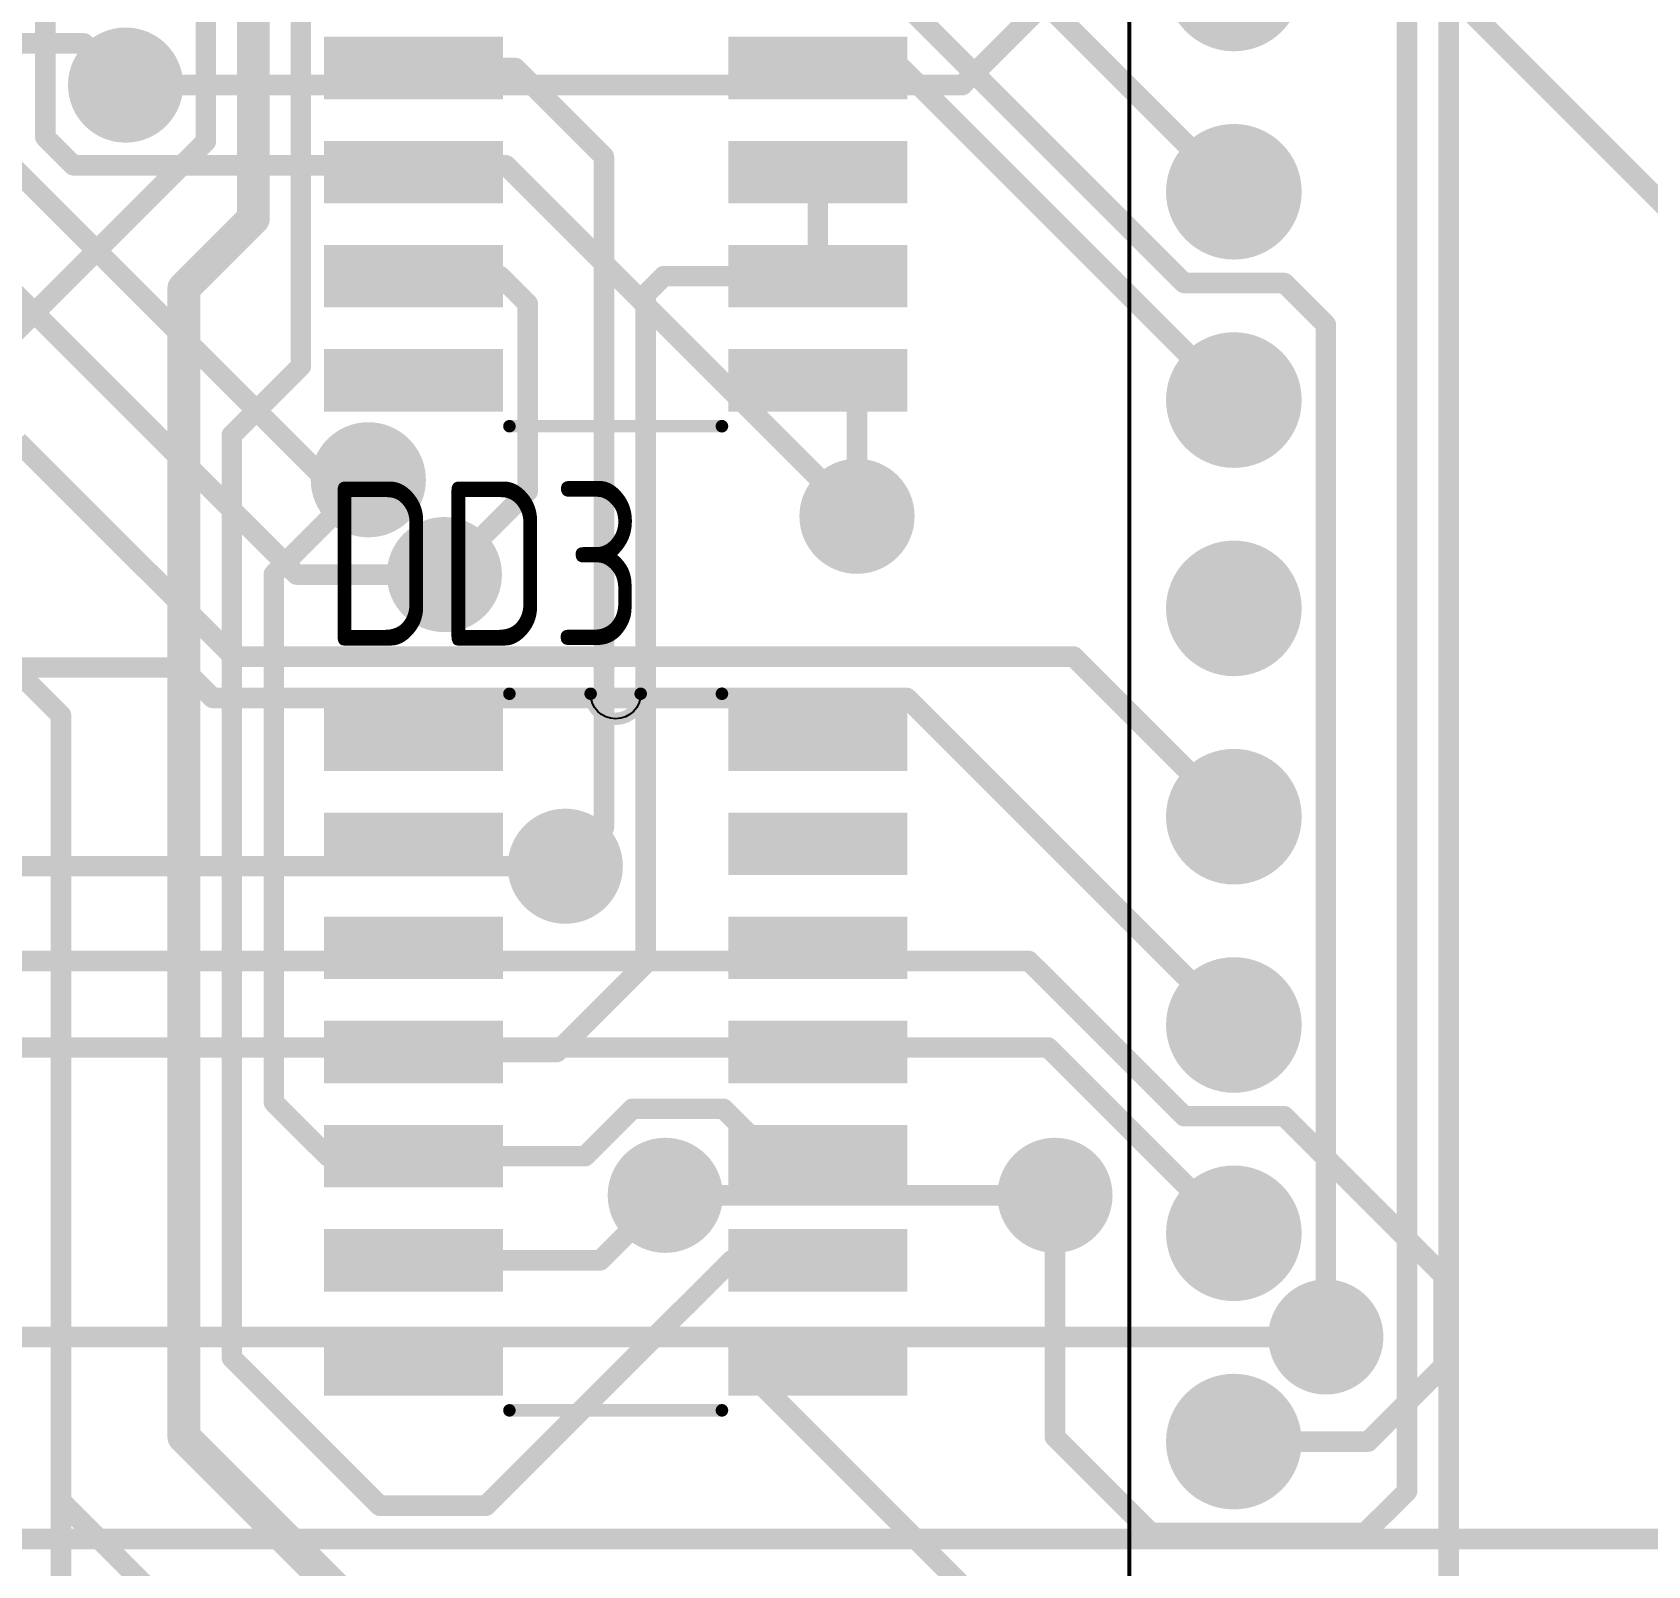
# Model space of a CAD drawing. Header units: millimetres. Extents: x 0 to 841, y 0 to 2540.
# Drawn here: x 136.35 to 156.04, y 83.93 to 102.62 of the extents above; entities that cross this region are included whole.
import ezdxf

# ---------------------------------------------------------------- set-up
doc = ezdxf.new("R2010")
doc.units = ezdxf.units.MM
for name, color, linetype in [('BottomLayer', 5, 'Continuous'), ('BottomSolder', 6, 'Continuous'), ('Mechanical13', 56, 'Continuous'), ('Mechanical15', 56, 'Continuous'), ('MultiLayer', 9, 'Continuous'), ('PadHoleLayer', 156, 'Continuous'), ('TopLayer', 1, 'Continuous'), ('TopOverlay', 2, 'Continuous'), ('TopPaste', 8, 'Continuous'), ('TopSolder', 216, 'Continuous'), ('ViaHoleLayer', 16, 'Continuous')]:
    doc.layers.add(name, color=color, linetype=linetype)
doc.styles.add('GOST type A', font='', dxfattribs={"height": 0.2})
doc.styles.get('GOST type A').set_extended_font_data('GOST type A')

# ---------------------------------------------------------------- blocks, each defined once
blk = doc.blocks.new('SO_14_K533LA3_109')
at = {"layer": 'TopLayer'}
for points in [[(-3.454, 4.089), (-1.473, 4.089), (-1.473, 3.531), (-3.454, 3.531)], [(1.473, 4.089), (3.454, 4.089), (3.454, 3.531), (1.473, 3.531)], [(-3.454, 2.819), (-1.473, 2.819), (-1.473, 2.261), (-3.454, 2.261)], [(1.473, 2.819), (3.454, 2.819), (3.454, 2.261), (1.473, 2.261)], [(-3.454, 1.549), (-1.473, 1.549), (-1.473, 0.991), (-3.454, 0.991)], [(1.473, 1.549), (3.454, 1.549), (3.454, 0.991), (1.473, 0.991)], [(-3.454, 0.279), (-1.473, 0.279), (-1.473, -0.279), (-3.454, -0.279)], [(1.473, 0.279), (3.454, 0.279), (3.454, -0.279), (1.473, -0.279)], [(-3.454, -0.991), (-1.473, -0.991), (-1.473, -1.549), (-3.454, -1.549)], [(1.473, -0.991), (3.454, -0.991), (3.454, -1.549), (1.473, -1.549)], [(-3.454, -2.261), (-1.473, -2.261), (-1.473, -2.819), (-3.454, -2.819)], [(1.473, -2.261), (3.454, -2.261), (3.454, -2.819), (1.473, -2.819)], [(-3.454, -3.531), (-1.473, -3.531), (-1.473, -4.089), (-3.454, -4.089)], [(1.473, -3.531), (3.454, -3.531), (3.454, -4.089), (1.473, -4.089)]]:
    blk.add_hatch(color=1, dxfattribs=at).paths.add_polyline_path(points)
at = {"layer": 'TopPaste'}
for points in [[(-3.454, 4.089), (-1.473, 4.089), (-1.473, 3.531), (-3.454, 3.531)], [(1.473, 4.089), (3.454, 4.089), (3.454, 3.531), (1.473, 3.531)], [(-3.454, 2.819), (-1.473, 2.819), (-1.473, 2.261), (-3.454, 2.261)], [(1.473, 2.819), (3.454, 2.819), (3.454, 2.261), (1.473, 2.261)], [(-3.454, 1.549), (-1.473, 1.549), (-1.473, 0.991), (-3.454, 0.991)], [(1.473, 1.549), (3.454, 1.549), (3.454, 0.991), (1.473, 0.991)], [(-3.454, 0.279), (-1.473, 0.279), (-1.473, -0.279), (-3.454, -0.279)], [(1.473, 0.279), (3.454, 0.279), (3.454, -0.279), (1.473, -0.279)], [(-3.454, -0.991), (-1.473, -0.991), (-1.473, -1.549), (-3.454, -1.549)], [(1.473, -0.991), (3.454, -0.991), (3.454, -1.549), (1.473, -1.549)], [(-3.454, -2.261), (-1.473, -2.261), (-1.473, -2.819), (-3.454, -2.819)], [(1.473, -2.261), (3.454, -2.261), (3.454, -2.819), (1.473, -2.819)], [(-3.454, -3.531), (-1.473, -3.531), (-1.473, -4.089), (-3.454, -4.089)], [(1.473, -3.531), (3.454, -3.531), (3.454, -4.089), (1.473, -4.089)]]:
    blk.add_hatch(color=8, dxfattribs=at).paths.add_polyline_path(points)
at = {"layer": 'TopSolder'}
for points in [[(-3.556, 4.191), (-1.372, 4.191), (-1.372, 3.429), (-3.556, 3.429)], [(1.372, 4.191), (3.556, 4.191), (3.556, 3.429), (1.372, 3.429)], [(-3.556, 2.921), (-1.372, 2.921), (-1.372, 2.159), (-3.556, 2.159)], [(1.372, 2.921), (3.556, 2.921), (3.556, 2.159), (1.372, 2.159)], [(-3.556, 1.651), (-1.372, 1.651), (-1.372, 0.889), (-3.556, 0.889)], [(1.372, 1.651), (3.556, 1.651), (3.556, 0.889), (1.372, 0.889)], [(-3.556, 0.381), (-1.372, 0.381), (-1.372, -0.381), (-3.556, -0.381)], [(1.372, 0.381), (3.556, 0.381), (3.556, -0.381), (1.372, -0.381)], [(-3.556, -0.889), (-1.372, -0.889), (-1.372, -1.651), (-3.556, -1.651)], [(1.372, -0.889), (3.556, -0.889), (3.556, -1.651), (1.372, -1.651)], [(-3.556, -2.159), (-1.372, -2.159), (-1.372, -2.921), (-3.556, -2.921)], [(1.372, -2.159), (3.556, -2.159), (3.556, -2.921), (1.372, -2.921)], [(-3.556, -3.429), (-1.372, -3.429), (-1.372, -4.191), (-3.556, -4.191)], [(1.372, -3.429), (3.556, -3.429), (3.556, -4.191), (1.372, -4.191)]]:
    blk.add_hatch(color=216, dxfattribs=at).paths.add_polyline_path(points)
at = {"layer": 'Mechanical13'}
blk.add_lwpolyline([(0.305, 4.369, -1), (-0.305, 4.369)], format="xyb", dxfattribs=at)
for points in [[(-0.305, 4.369, 1), (-0.305, 4.369, 1)], [(0.305, 4.369, 1), (0.305, 4.369, 1)]]:
    blk.add_lwpolyline(points, format="xyb", close=True, dxfattribs=at)
at = {"layer": 'TopOverlay', "const_width": 0.152}
for points in [[(-1.295, 4.369), (-0.305, 4.369)], [(-0.305, 4.369), (0.305, 4.369)], [(0.305, 4.369), (1.295, 4.369)], [(-1.295, -4.369), (1.295, -4.369)]]:
    blk.add_lwpolyline(points, dxfattribs=at)
at = {"layer": 'TopOverlay', "const_width": 0.0762}
for points in [[(-1.333, 4.369, 1), (-1.257, 4.369, 1)], [(-0.343, 4.369, 1), (-0.267, 4.369, 1)], [(-0.343, 4.369, 1), (-0.267, 4.369, 1)], [(-0.343, 4.369, 1), (-0.267, 4.369, 1)], [(0.267, 4.369, 1), (0.343, 4.369, 1)], [(0.267, 4.369, 1), (0.343, 4.369, 1)], [(0.267, 4.369, 1), (0.343, 4.369, 1)], [(1.257, 4.369, 1), (1.334, 4.369, 1)], [(-1.333, -4.369, 1), (-1.257, -4.369, 1)], [(1.257, -4.369, 1), (1.334, -4.369, 1)]]:
    blk.add_lwpolyline(points, format="xyb", close=True, dxfattribs=at)
at = {"layer": 'TopOverlay', "const_width": 0.152}
blk.add_lwpolyline([(0.305, 4.369, -1), (-0.305, 4.369)], format="xyb", dxfattribs=at)
blk = doc.blocks.new('SO_14_K533LA3_110')
at = {"layer": 'TopLayer'}
for points in [[(-3.454, 4.089), (-1.473, 4.089), (-1.473, 3.531), (-3.454, 3.531)], [(1.473, 4.089), (3.454, 4.089), (3.454, 3.531), (1.473, 3.531)], [(-3.454, 2.819), (-1.473, 2.819), (-1.473, 2.261), (-3.454, 2.261)], [(1.473, 2.819), (3.454, 2.819), (3.454, 2.261), (1.473, 2.261)], [(-3.454, 1.549), (-1.473, 1.549), (-1.473, 0.991), (-3.454, 0.991)], [(1.473, 1.549), (3.454, 1.549), (3.454, 0.991), (1.473, 0.991)], [(-3.454, 0.279), (-1.473, 0.279), (-1.473, -0.279), (-3.454, -0.279)], [(1.473, 0.279), (3.454, 0.279), (3.454, -0.279), (1.473, -0.279)], [(-3.454, -0.991), (-1.473, -0.991), (-1.473, -1.549), (-3.454, -1.549)], [(1.473, -0.991), (3.454, -0.991), (3.454, -1.549), (1.473, -1.549)], [(-3.454, -2.261), (-1.473, -2.261), (-1.473, -2.819), (-3.454, -2.819)], [(1.473, -2.261), (3.454, -2.261), (3.454, -2.819), (1.473, -2.819)], [(-3.454, -3.531), (-1.473, -3.531), (-1.473, -4.089), (-3.454, -4.089)], [(1.473, -3.531), (3.454, -3.531), (3.454, -4.089), (1.473, -4.089)]]:
    blk.add_hatch(color=1, dxfattribs=at).paths.add_polyline_path(points)
at = {"layer": 'TopPaste'}
for points in [[(-3.454, 4.089), (-1.473, 4.089), (-1.473, 3.531), (-3.454, 3.531)], [(1.473, 4.089), (3.454, 4.089), (3.454, 3.531), (1.473, 3.531)], [(-3.454, 2.819), (-1.473, 2.819), (-1.473, 2.261), (-3.454, 2.261)], [(1.473, 2.819), (3.454, 2.819), (3.454, 2.261), (1.473, 2.261)], [(-3.454, 1.549), (-1.473, 1.549), (-1.473, 0.991), (-3.454, 0.991)], [(1.473, 1.549), (3.454, 1.549), (3.454, 0.991), (1.473, 0.991)], [(-3.454, 0.279), (-1.473, 0.279), (-1.473, -0.279), (-3.454, -0.279)], [(1.473, 0.279), (3.454, 0.279), (3.454, -0.279), (1.473, -0.279)], [(-3.454, -0.991), (-1.473, -0.991), (-1.473, -1.549), (-3.454, -1.549)], [(1.473, -0.991), (3.454, -0.991), (3.454, -1.549), (1.473, -1.549)], [(-3.454, -2.261), (-1.473, -2.261), (-1.473, -2.819), (-3.454, -2.819)], [(1.473, -2.261), (3.454, -2.261), (3.454, -2.819), (1.473, -2.819)], [(-3.454, -3.531), (-1.473, -3.531), (-1.473, -4.089), (-3.454, -4.089)], [(1.473, -3.531), (3.454, -3.531), (3.454, -4.089), (1.473, -4.089)]]:
    blk.add_hatch(color=8, dxfattribs=at).paths.add_polyline_path(points)
at = {"layer": 'TopSolder'}
for points in [[(-3.556, 4.191), (-1.372, 4.191), (-1.372, 3.429), (-3.556, 3.429)], [(1.372, 4.191), (3.556, 4.191), (3.556, 3.429), (1.372, 3.429)], [(-3.556, 2.921), (-1.372, 2.921), (-1.372, 2.159), (-3.556, 2.159)], [(1.372, 2.921), (3.556, 2.921), (3.556, 2.159), (1.372, 2.159)], [(-3.556, 1.651), (-1.372, 1.651), (-1.372, 0.889), (-3.556, 0.889)], [(1.372, 1.651), (3.556, 1.651), (3.556, 0.889), (1.372, 0.889)], [(-3.556, 0.381), (-1.372, 0.381), (-1.372, -0.381), (-3.556, -0.381)], [(1.372, 0.381), (3.556, 0.381), (3.556, -0.381), (1.372, -0.381)], [(-3.556, -0.889), (-1.372, -0.889), (-1.372, -1.651), (-3.556, -1.651)], [(1.372, -0.889), (3.556, -0.889), (3.556, -1.651), (1.372, -1.651)], [(-3.556, -2.159), (-1.372, -2.159), (-1.372, -2.921), (-3.556, -2.921)], [(1.372, -2.159), (3.556, -2.159), (3.556, -2.921), (1.372, -2.921)], [(-3.556, -3.429), (-1.372, -3.429), (-1.372, -4.191), (-3.556, -4.191)], [(1.372, -3.429), (3.556, -3.429), (3.556, -4.191), (1.372, -4.191)]]:
    blk.add_hatch(color=216, dxfattribs=at).paths.add_polyline_path(points)
at = {"layer": 'Mechanical13'}
blk.add_lwpolyline([(0.305, 4.369, -1), (-0.305, 4.369)], format="xyb", dxfattribs=at)
for points in [[(-0.305, 4.369, 1), (-0.305, 4.369, 1)], [(0.305, 4.369, 1), (0.305, 4.369, 1)]]:
    blk.add_lwpolyline(points, format="xyb", close=True, dxfattribs=at)
at = {"layer": 'TopOverlay', "const_width": 0.152}
for points in [[(-1.295, 4.369), (-0.305, 4.369)], [(-0.305, 4.369), (0.305, 4.369)], [(0.305, 4.369), (1.295, 4.369)], [(-1.295, -4.369), (1.295, -4.369)]]:
    blk.add_lwpolyline(points, dxfattribs=at)
at = {"layer": 'TopOverlay', "const_width": 0.0762}
for points in [[(-1.333, 4.369, 1), (-1.257, 4.369, 1)], [(-0.343, 4.369, 1), (-0.267, 4.369, 1)], [(-0.343, 4.369, 1), (-0.267, 4.369, 1)], [(-0.343, 4.369, 1), (-0.267, 4.369, 1)], [(0.267, 4.369, 1), (0.343, 4.369, 1)], [(0.267, 4.369, 1), (0.343, 4.369, 1)], [(0.267, 4.369, 1), (0.343, 4.369, 1)], [(1.257, 4.369, 1), (1.334, 4.369, 1)], [(-1.333, -4.369, 1), (-1.257, -4.369, 1)], [(1.257, -4.369, 1), (1.334, -4.369, 1)]]:
    blk.add_lwpolyline(points, format="xyb", close=True, dxfattribs=at)
at = {"layer": 'TopOverlay', "const_width": 0.152}
blk.add_lwpolyline([(0.305, 4.369, -1), (-0.305, 4.369)], format="xyb", dxfattribs=at)
blk = doc.blocks.new('DIP_40_111')
at = {"layer": 'BottomLayer'}
h = blk.add_hatch(color=5, dxfattribs=at)
edge = h.paths.add_edge_path()
edge.add_arc((0, -17.78), 0.725, 0, 360)
h = blk.add_hatch(color=5, dxfattribs=at)
edge = h.paths.add_edge_path()
edge.add_arc((0, -20.32), 0.725, 0, 360)
h = blk.add_hatch(color=5, dxfattribs=at)
edge = h.paths.add_edge_path()
edge.add_arc((0, -22.86), 0.725, 0, 360)
h = blk.add_hatch(color=5, dxfattribs=at)
edge = h.paths.add_edge_path()
edge.add_arc((0, -25.4), 0.725, 0, 360)
h = blk.add_hatch(color=5, dxfattribs=at)
edge = h.paths.add_edge_path()
edge.add_arc((0, -27.94), 0.725, 0, 360)
h = blk.add_hatch(color=5, dxfattribs=at)
edge = h.paths.add_edge_path()
edge.add_arc((0, -30.48), 0.725, 0, 360)
h = blk.add_hatch(color=5, dxfattribs=at)
edge = h.paths.add_edge_path()
edge.add_arc((0, -33.02), 0.725, 0, 360)
h = blk.add_hatch(color=5, dxfattribs=at)
edge = h.paths.add_edge_path()
edge.add_arc((0, -35.56), 0.725, 0, 360)
at = {"layer": 'BottomSolder'}
h = blk.add_hatch(color=6, dxfattribs=at)
edge = h.paths.add_edge_path()
edge.add_arc((0, -17.78), 0.827, 0, 360)
h = blk.add_hatch(color=6, dxfattribs=at)
edge = h.paths.add_edge_path()
edge.add_arc((0, -20.32), 0.827, 0, 360)
h = blk.add_hatch(color=6, dxfattribs=at)
edge = h.paths.add_edge_path()
edge.add_arc((0, -22.86), 0.827, 0, 360)
h = blk.add_hatch(color=6, dxfattribs=at)
edge = h.paths.add_edge_path()
edge.add_arc((0, -25.4), 0.827, 0, 360)
h = blk.add_hatch(color=6, dxfattribs=at)
edge = h.paths.add_edge_path()
edge.add_arc((0, -27.94), 0.827, 0, 360)
h = blk.add_hatch(color=6, dxfattribs=at)
edge = h.paths.add_edge_path()
edge.add_arc((0, -30.48), 0.827, 0, 360)
h = blk.add_hatch(color=6, dxfattribs=at)
edge = h.paths.add_edge_path()
edge.add_arc((0, -33.02), 0.827, 0, 360)
h = blk.add_hatch(color=6, dxfattribs=at)
edge = h.paths.add_edge_path()
edge.add_arc((0, -35.56), 0.827, 0, 360)
at = {"layer": 'MultiLayer'}
h = blk.add_hatch(color=9, dxfattribs=at)
edge = h.paths.add_edge_path()
edge.add_arc((0, -17.78), 0.725, 0, 360)
h = blk.add_hatch(color=9, dxfattribs=at)
edge = h.paths.add_edge_path()
edge.add_arc((0, -20.32), 0.725, 0, 360)
h = blk.add_hatch(color=9, dxfattribs=at)
edge = h.paths.add_edge_path()
edge.add_arc((0, -22.86), 0.725, 0, 360)
h = blk.add_hatch(color=9, dxfattribs=at)
edge = h.paths.add_edge_path()
edge.add_arc((0, -25.4), 0.725, 0, 360)
h = blk.add_hatch(color=9, dxfattribs=at)
edge = h.paths.add_edge_path()
edge.add_arc((0, -27.94), 0.725, 0, 360)
h = blk.add_hatch(color=9, dxfattribs=at)
edge = h.paths.add_edge_path()
edge.add_arc((0, -30.48), 0.725, 0, 360)
h = blk.add_hatch(color=9, dxfattribs=at)
edge = h.paths.add_edge_path()
edge.add_arc((0, -33.02), 0.725, 0, 360)
h = blk.add_hatch(color=9, dxfattribs=at)
edge = h.paths.add_edge_path()
edge.add_arc((0, -35.56), 0.725, 0, 360)
at = {"layer": 'PadHoleLayer'}
h = blk.add_hatch(color=156, dxfattribs=at)
edge = h.paths.add_edge_path()
edge.add_arc((0, -20.32), 0.45, 0, 360)
h = blk.add_hatch(color=156, dxfattribs=at)
edge = h.paths.add_edge_path()
edge.add_arc((0, -22.86), 0.45, 0, 360)
h = blk.add_hatch(color=156, dxfattribs=at)
edge = h.paths.add_edge_path()
edge.add_arc((0, -25.4), 0.45, 0, 360)
h = blk.add_hatch(color=156, dxfattribs=at)
edge = h.paths.add_edge_path()
edge.add_arc((0, -27.94), 0.45, 0, 360)
h = blk.add_hatch(color=156, dxfattribs=at)
edge = h.paths.add_edge_path()
edge.add_arc((0, -30.48), 0.45, 0, 360)
h = blk.add_hatch(color=156, dxfattribs=at)
edge = h.paths.add_edge_path()
edge.add_arc((0, -33.02), 0.45, 0, 360)
h = blk.add_hatch(color=156, dxfattribs=at)
edge = h.paths.add_edge_path()
edge.add_arc((0, -35.56), 0.45, 0, 360)
at = {"layer": 'TopLayer'}
h = blk.add_hatch(color=1, dxfattribs=at)
edge = h.paths.add_edge_path()
edge.add_arc((0, -17.78), 0.725, 0, 360)
h = blk.add_hatch(color=1, dxfattribs=at)
edge = h.paths.add_edge_path()
edge.add_arc((0, -20.32), 0.725, 0, 360)
h = blk.add_hatch(color=1, dxfattribs=at)
edge = h.paths.add_edge_path()
edge.add_arc((0, -22.86), 0.725, 0, 360)
h = blk.add_hatch(color=1, dxfattribs=at)
edge = h.paths.add_edge_path()
edge.add_arc((0, -25.4), 0.725, 0, 360)
h = blk.add_hatch(color=1, dxfattribs=at)
edge = h.paths.add_edge_path()
edge.add_arc((0, -27.94), 0.725, 0, 360)
h = blk.add_hatch(color=1, dxfattribs=at)
edge = h.paths.add_edge_path()
edge.add_arc((0, -30.48), 0.725, 0, 360)
h = blk.add_hatch(color=1, dxfattribs=at)
edge = h.paths.add_edge_path()
edge.add_arc((0, -33.02), 0.725, 0, 360)
h = blk.add_hatch(color=1, dxfattribs=at)
edge = h.paths.add_edge_path()
edge.add_arc((0, -35.56), 0.725, 0, 360)
at = {"layer": 'TopSolder'}
h = blk.add_hatch(color=216, dxfattribs=at)
edge = h.paths.add_edge_path()
edge.add_arc((0, -17.78), 0.827, 0, 360)
h = blk.add_hatch(color=216, dxfattribs=at)
edge = h.paths.add_edge_path()
edge.add_arc((0, -20.32), 0.827, 0, 360)
h = blk.add_hatch(color=216, dxfattribs=at)
edge = h.paths.add_edge_path()
edge.add_arc((0, -22.86), 0.827, 0, 360)
h = blk.add_hatch(color=216, dxfattribs=at)
edge = h.paths.add_edge_path()
edge.add_arc((0, -25.4), 0.827, 0, 360)
h = blk.add_hatch(color=216, dxfattribs=at)
edge = h.paths.add_edge_path()
edge.add_arc((0, -27.94), 0.827, 0, 360)
h = blk.add_hatch(color=216, dxfattribs=at)
edge = h.paths.add_edge_path()
edge.add_arc((0, -30.48), 0.827, 0, 360)
h = blk.add_hatch(color=216, dxfattribs=at)
edge = h.paths.add_edge_path()
edge.add_arc((0, -33.02), 0.827, 0, 360)
h = blk.add_hatch(color=216, dxfattribs=at)
edge = h.paths.add_edge_path()
edge.add_arc((0, -35.56), 0.827, 0, 360)
at = {"layer": 'Mechanical15', "const_width": 0.05}
blk.add_lwpolyline([(-1.274, -50.8), (-1.274, 2.218)], dxfattribs=at)

msp = doc.modelspace()

# ---------------------------------------------------------------- hatches: boundary and pattern name
at = {"layer": 'BottomLayer'}
h = msp.add_hatch(color=5, dxfattribs=at)
edge = h.paths.add_edge_path()
edge.add_arc((137.49, 101.981), 0.6, 0, 360)
h = msp.add_hatch(color=5, dxfattribs=at)
edge = h.paths.add_edge_path()
edge.add_arc((140.449, 97.168), 0.6, 0, 360)
h = msp.add_hatch(color=5, dxfattribs=at)
edge = h.paths.add_edge_path()
edge.add_arc((146.406, 96.723), 0.6, 0, 360)
h = msp.add_hatch(color=5, dxfattribs=at)
edge = h.paths.add_edge_path()
edge.add_arc((141.376, 96.012), 0.6, 0, 360)
h = msp.add_hatch(color=5, dxfattribs=at)
edge = h.paths.add_edge_path()
edge.add_arc((142.85, 92.456), 0.6, 0, 360)
h = msp.add_hatch(color=5, dxfattribs=at)
edge = h.paths.add_edge_path()
edge.add_arc((144.069, 88.443), 0.6, 0, 360)
h = msp.add_hatch(color=5, dxfattribs=at)
edge = h.paths.add_edge_path()
edge.add_arc((148.819, 88.443), 0.6, 0, 360)
h = msp.add_hatch(color=5, dxfattribs=at)
edge = h.paths.add_edge_path()
edge.add_arc((152.121, 86.716), 0.6, 0, 360)
at = {"layer": 'BottomSolder'}
h = msp.add_hatch(color=6, dxfattribs=at)
edge = h.paths.add_edge_path()
edge.add_arc((137.49, 101.981), 0.702, 0, 360)
h = msp.add_hatch(color=6, dxfattribs=at)
edge = h.paths.add_edge_path()
edge.add_arc((140.449, 97.168), 0.702, 0, 360)
h = msp.add_hatch(color=6, dxfattribs=at)
edge = h.paths.add_edge_path()
edge.add_arc((146.406, 96.723), 0.702, 0, 360)
h = msp.add_hatch(color=6, dxfattribs=at)
edge = h.paths.add_edge_path()
edge.add_arc((141.376, 96.012), 0.702, 0, 360)
h = msp.add_hatch(color=6, dxfattribs=at)
edge = h.paths.add_edge_path()
edge.add_arc((142.85, 92.456), 0.702, 0, 360)
h = msp.add_hatch(color=6, dxfattribs=at)
edge = h.paths.add_edge_path()
edge.add_arc((144.069, 88.443), 0.702, 0, 360)
h = msp.add_hatch(color=6, dxfattribs=at)
edge = h.paths.add_edge_path()
edge.add_arc((148.819, 88.443), 0.702, 0, 360)
h = msp.add_hatch(color=6, dxfattribs=at)
edge = h.paths.add_edge_path()
edge.add_arc((152.121, 86.716), 0.702, 0, 360)
at = {"layer": 'TopLayer'}
h = msp.add_hatch(color=1, dxfattribs=at)
edge = h.paths.add_edge_path()
edge.add_arc((137.49, 101.981), 0.6, 0, 360)
h = msp.add_hatch(color=1, dxfattribs=at)
edge = h.paths.add_edge_path()
edge.add_arc((140.449, 97.168), 0.6, 0, 360)
h = msp.add_hatch(color=1, dxfattribs=at)
edge = h.paths.add_edge_path()
edge.add_arc((146.406, 96.723), 0.6, 0, 360)
h = msp.add_hatch(color=1, dxfattribs=at)
edge = h.paths.add_edge_path()
edge.add_arc((141.376, 96.012), 0.6, 0, 360)
h = msp.add_hatch(color=1, dxfattribs=at)
edge = h.paths.add_edge_path()
edge.add_arc((142.85, 92.456), 0.6, 0, 360)
h = msp.add_hatch(color=1, dxfattribs=at)
edge = h.paths.add_edge_path()
edge.add_arc((144.069, 88.443), 0.6, 0, 360)
h = msp.add_hatch(color=1, dxfattribs=at)
edge = h.paths.add_edge_path()
edge.add_arc((148.819, 88.443), 0.6, 0, 360)
h = msp.add_hatch(color=1, dxfattribs=at)
edge = h.paths.add_edge_path()
edge.add_arc((152.121, 86.716), 0.6, 0, 360)
at = {"layer": 'TopSolder'}
h = msp.add_hatch(color=216, dxfattribs=at)
edge = h.paths.add_edge_path()
edge.add_arc((137.49, 101.981), 0.702, 0, 360)
h = msp.add_hatch(color=216, dxfattribs=at)
edge = h.paths.add_edge_path()
edge.add_arc((140.449, 97.168), 0.702, 0, 360)
h = msp.add_hatch(color=216, dxfattribs=at)
edge = h.paths.add_edge_path()
edge.add_arc((146.406, 96.723), 0.702, 0, 360)
h = msp.add_hatch(color=216, dxfattribs=at)
edge = h.paths.add_edge_path()
edge.add_arc((141.376, 96.012), 0.702, 0, 360)
h = msp.add_hatch(color=216, dxfattribs=at)
edge = h.paths.add_edge_path()
edge.add_arc((142.85, 92.456), 0.702, 0, 360)
h = msp.add_hatch(color=216, dxfattribs=at)
edge = h.paths.add_edge_path()
edge.add_arc((144.069, 88.443), 0.702, 0, 360)
h = msp.add_hatch(color=216, dxfattribs=at)
edge = h.paths.add_edge_path()
edge.add_arc((148.819, 88.443), 0.702, 0, 360)
h = msp.add_hatch(color=216, dxfattribs=at)
edge = h.paths.add_edge_path()
edge.add_arc((152.121, 86.716), 0.702, 0, 360)
at = {"layer": 'ViaHoleLayer'}
h = msp.add_hatch(color=16, dxfattribs=at)
edge = h.paths.add_edge_path()
edge.add_arc((137.49, 101.981), 0.35, 0, 360)
h = msp.add_hatch(color=16, dxfattribs=at)
edge = h.paths.add_edge_path()
edge.add_arc((140.449, 97.168), 0.35, 0, 360)
h = msp.add_hatch(color=16, dxfattribs=at)
edge = h.paths.add_edge_path()
edge.add_arc((146.406, 96.723), 0.35, 0, 360)
h = msp.add_hatch(color=16, dxfattribs=at)
edge = h.paths.add_edge_path()
edge.add_arc((141.376, 96.012), 0.35, 0, 360)
h = msp.add_hatch(color=16, dxfattribs=at)
edge = h.paths.add_edge_path()
edge.add_arc((142.85, 92.456), 0.35, 0, 360)
h = msp.add_hatch(color=16, dxfattribs=at)
edge = h.paths.add_edge_path()
edge.add_arc((144.069, 88.443), 0.35, 0, 360)
h = msp.add_hatch(color=16, dxfattribs=at)
edge = h.paths.add_edge_path()
edge.add_arc((148.819, 88.443), 0.35, 0, 360)
h = msp.add_hatch(color=16, dxfattribs=at)
edge = h.paths.add_edge_path()
edge.add_arc((152.121, 86.716), 0.35, 0, 360)

# ---------------------------------------------------------------- linework, layer by layer
at = {"layer": 'BottomLayer', "const_width": 0.25}
for points in [[(151, 105.76), (163.7, 93.06)], [(136.511, 101.346), (136.511, 103.48)], [(147.691, 101.981), (149.196, 103.485)], [(137.49, 101.981), (147.691, 101.981)], [(136.511, 101.346), (136.855, 101.002)], [(136.007, 101.092), (139.931, 97.168)], [(136.855, 101.002), (142.127, 101.002)], [(142.127, 101.002), (146.406, 96.723)], [(135.179, 100.406), (139.573, 96.012)], [(136.175, 97.638), (138.801, 95.012)], [(139.931, 97.168), (140.449, 97.168)], [(139.573, 96.012), (141.376, 96.012)], [(138.801, 95.012), (149.048, 95.012)], [(149.048, 95.012), (151, 93.06)], [(133.36, 94.879), (138.18, 94.879)], [(138.18, 94.879), (138.551, 94.508)], [(138.551, 94.508), (147.013, 94.508)], [(147.013, 94.508), (151, 90.52)], [(134.29, 92.456), (142.85, 92.456)], [(134.62, 91.3), (148.501, 91.3)], [(148.501, 91.3), (150.393, 89.408)], [(128.054, 90.246), (148.734, 90.246)], [(148.734, 90.246), (151, 87.98)], [(150.393, 89.408), (151.613, 89.408)], [(151.613, 89.408), (153.557, 87.464)], [(144.069, 88.443), (148.819, 88.443)], [(153.557, 86.36), (153.557, 87.464)], [(135.116, 86.716), (152.121, 86.716)], [(152.637, 85.44), (153.557, 86.36)], [(151, 85.44), (152.637, 85.44)], [(98.613, 84.252), (174.348, 84.252)]]:
    msp.add_lwpolyline(points, dxfattribs=at)
at = {"layer": 'BottomLayer', "const_width": 0.125}
for points in [[(137.428, 101.981, 1), (137.553, 101.981, 1)], [(147.629, 101.981, 1), (147.754, 101.981, 1)], [(147.629, 101.981, 1), (147.754, 101.981, 1)], [(136.449, 101.346, 1), (136.574, 101.346, 1)], [(136.449, 101.346, 1), (136.574, 101.346, 1)], [(136.793, 101.002, 1), (136.918, 101.002, 1)], [(136.793, 101.002, 1), (136.918, 101.002, 1)], [(142.064, 101.002, 1), (142.189, 101.002, 1)], [(142.064, 101.002, 1), (142.189, 101.002, 1)], [(139.869, 97.168, 1), (139.994, 97.168, 1)], [(139.869, 97.168, 1), (139.994, 97.168, 1)], [(140.387, 97.168, 1), (140.512, 97.168, 1)], [(146.343, 96.723, 1), (146.468, 96.723, 1)], [(139.511, 96.012, 1), (139.635, 96.012, 1)], [(139.511, 96.012, 1), (139.635, 96.012, 1)], [(141.314, 96.012, 1), (141.439, 96.012, 1)], [(138.739, 95.012, 1), (138.864, 95.012, 1)], [(138.739, 95.012, 1), (138.864, 95.012, 1)], [(148.986, 95.012, 1), (149.111, 95.012, 1)], [(148.986, 95.012, 1), (149.111, 95.012, 1)], [(138.117, 94.879, 1), (138.242, 94.879, 1)], [(138.117, 94.879, 1), (138.242, 94.879, 1)], [(138.489, 94.508, 1), (138.614, 94.508, 1)], [(138.489, 94.508, 1), (138.614, 94.508, 1)], [(146.95, 94.508, 1), (147.075, 94.508, 1)], [(146.95, 94.508, 1), (147.075, 94.508, 1)], [(150.938, 93.06, 1), (151.063, 93.06, 1)], [(142.787, 92.456, 1), (142.912, 92.456, 1)], [(148.439, 91.3, 1), (148.564, 91.3, 1)], [(148.439, 91.3, 1), (148.564, 91.3, 1)], [(150.938, 90.52, 1), (151.063, 90.52, 1)], [(148.671, 90.246, 1), (148.796, 90.246, 1)], [(148.671, 90.246, 1), (148.796, 90.246, 1)], [(150.331, 89.408, 1), (150.456, 89.408, 1)], [(150.331, 89.408, 1), (150.456, 89.408, 1)], [(151.55, 89.408, 1), (151.675, 89.408, 1)], [(151.55, 89.408, 1), (151.675, 89.408, 1)], [(144.006, 88.443, 1), (144.131, 88.443, 1)], [(148.756, 88.443, 1), (148.881, 88.443, 1)], [(150.938, 87.98, 1), (151.063, 87.98, 1)], [(153.494, 87.464, 1), (153.619, 87.464, 1)], [(153.494, 87.464, 1), (153.619, 87.464, 1)], [(152.058, 86.716, 1), (152.183, 86.716, 1)], [(153.494, 86.36, 1), (153.619, 86.36, 1)], [(153.494, 86.36, 1), (153.619, 86.36, 1)], [(150.938, 85.44, 1), (151.063, 85.44, 1)], [(152.574, 85.44, 1), (152.699, 85.44, 1)], [(152.574, 85.44, 1), (152.699, 85.44, 1)]]:
    msp.add_lwpolyline(points, format="xyb", close=True, dxfattribs=at)
at = {"layer": 'TopLayer'}
for points, const_width in [([(153.619, 82.296), (153.619, 110.439)], 0.25), ([(153.111, 84.836), (153.111, 106.451)], 0.25), ([(139.627, 98.555), (139.627, 104.499)], 0.25), ([(146.501, 103.46), (150.393, 99.568)], 0.25), ([(139.048, 100.352), (139.048, 103.285)], 0.4), ([(148.578, 103.102), (151, 100.68)], 0.25), ([(138.469, 101.295), (138.469, 102.884)], 0.25), ([(134.112, 102.489), (136.982, 102.489)], 0.25), ([(136.982, 102.489), (137.49, 101.981)], 0.25), ([(141, 102.19), (142.24, 102.19)], 0.25), ([(142.24, 102.19), (143.321, 101.109)], 0.25), ([(145.928, 102.19), (146.95, 102.19)], 0.25), ([(146.95, 102.19), (151, 98.14)], 0.25), ([(136.094, 98.92), (138.469, 101.295)], 0.25), ([(143.321, 92.927), (143.321, 101.109)], 0.25), ([(145.928, 99.65), (145.928, 100.92)], 0.25), ([(138.2, 99.503), (139.048, 100.352)], 0.4), ([(138.2, 85.498), (138.2, 99.503)], 0.4), ([(141, 99.65), (142.056, 99.65)], 0.25), ([(142.056, 99.65), (142.392, 99.314)], 0.25), ([(143.829, 99.429), (144.049, 99.65)], 0.25), ([(144.049, 99.65), (145.928, 99.65)], 0.25), ([(150.393, 99.568), (151.613, 99.568)], 0.25), ([(151.613, 99.568), (152.121, 99.06)], 0.25), ([(143.829, 91.271), (143.829, 99.429)], 0.25), ([(142.392, 97.028), (142.392, 99.314)], 0.25), ([(152.121, 86.716), (152.121, 99.06)], 0.25), ([(138.786, 97.714), (139.627, 98.555)], 0.25), ([(145.928, 98.38), (146.406, 98.38)], 0.25), ([(146.406, 96.723), (146.406, 98.38)], 0.25), ([(138.786, 86.462), (138.786, 97.714)], 0.25), ([(139.297, 96.016), (140.449, 97.168)], 0.25), ([(141.376, 96.012), (142.392, 97.028)], 0.25), ([(134.62, 96.38), (136.703, 94.297)], 0.25), ([(139.297, 89.577), (139.297, 96.016)], 0.25), ([(136.703, 84.715), (136.703, 94.297)], 0.25), ([(142.85, 92.456), (143.321, 92.927)], 0.25), ([(142.748, 90.19), (143.829, 91.271)], 0.25), ([(141, 90.19), (142.748, 90.19)], 0.25), ([(139.297, 89.577), (139.954, 88.92)], 0.25), ([(143.09, 88.92), (143.668, 89.498)], 0.25), ([(143.668, 89.498), (144.78, 89.498)], 0.25), ([(144.78, 89.498), (145.048, 89.23)], 0.25), ([(145.048, 88.92), (145.048, 89.23)], 0.25), ([(139.954, 88.92), (141, 88.92)], 0.25), ([(141, 88.92), (143.09, 88.92)], 0.25), ([(145.048, 88.92), (145.928, 88.92)], 0.25), ([(143.276, 87.65), (144.069, 88.443)], 0.25), ([(148.819, 85.496), (148.819, 88.443)], 0.25), ([(141, 87.65), (143.276, 87.65)], 0.25), ([(141.884, 84.658), (144.876, 87.65)], 0.25), ([(144.876, 87.65), (145.928, 87.65)], 0.25), ([(138.786, 86.462), (140.589, 84.658)], 0.25), ([(144.994, 86.38), (149.738, 81.636)], 0.25), ([(144.994, 86.38), (145.928, 86.38)], 0.25), ([(138.2, 85.498), (140.919, 82.779)], 0.4), ([(148.819, 85.496), (149.987, 84.328)], 0.25), ([(152.603, 84.328), (153.111, 84.836)], 0.25), ([(136.703, 61.874), (136.703, 84.715)], 0.25), ([(136.703, 84.715), (138.518, 82.9)], 0.25), ([(140.589, 84.658), (141.884, 84.658)], 0.25), ([(149.987, 84.328), (152.603, 84.328)], 0.25)]:
    msp.add_lwpolyline(points, dxfattribs=dict(at, const_width=const_width))
for points, const_width in [([(136.92, 102.489, 1), (137.045, 102.489, 1)], 0.125), ([(136.92, 102.489, 1), (137.045, 102.489, 1)], 0.125), ([(140.938, 102.19, 1), (141.063, 102.19, 1)], 0.125), ([(142.178, 102.19, 1), (142.302, 102.19, 1)], 0.125), ([(142.178, 102.19, 1), (142.302, 102.19, 1)], 0.125), ([(145.865, 102.19, 1), (145.99, 102.19, 1)], 0.125), ([(146.888, 102.19, 1), (147.013, 102.19, 1)], 0.125), ([(146.888, 102.19, 1), (147.013, 102.19, 1)], 0.125), ([(137.428, 101.981, 1), (137.553, 101.981, 1)], 0.125), ([(138.407, 101.295, 1), (138.532, 101.295, 1)], 0.125), ([(138.407, 101.295, 1), (138.532, 101.295, 1)], 0.125), ([(143.258, 101.109, 1), (143.383, 101.109, 1)], 0.125), ([(143.258, 101.109, 1), (143.383, 101.109, 1)], 0.125), ([(145.865, 100.92, 1), (145.99, 100.92, 1)], 0.125), ([(150.938, 100.68, 1), (151.063, 100.68, 1)], 0.125), ([(138.948, 100.352, 1), (139.148, 100.352, 1)], 0.2), ([(138.948, 100.352, 1), (139.148, 100.352, 1)], 0.2), ([(138.1, 99.503, 1), (138.3, 99.503, 1)], 0.2), ([(138.1, 99.503, 1), (138.3, 99.503, 1)], 0.2), ([(140.938, 99.65, 1), (141.063, 99.65, 1)], 0.125), ([(141.994, 99.65, 1), (142.119, 99.65, 1)], 0.125), ([(141.994, 99.65, 1), (142.119, 99.65, 1)], 0.125), ([(143.987, 99.65, 1), (144.112, 99.65, 1)], 0.125), ([(143.987, 99.65, 1), (144.112, 99.65, 1)], 0.125), ([(145.865, 99.65, 1), (145.99, 99.65, 1)], 0.125), ([(145.865, 99.65, 1), (145.99, 99.65, 1)], 0.125), ([(150.331, 99.568, 1), (150.456, 99.568, 1)], 0.125), ([(150.331, 99.568, 1), (150.456, 99.568, 1)], 0.125), ([(151.55, 99.568, 1), (151.675, 99.568, 1)], 0.125), ([(151.55, 99.568, 1), (151.675, 99.568, 1)], 0.125), ([(143.766, 99.429, 1), (143.891, 99.429, 1)], 0.125), ([(143.766, 99.429, 1), (143.891, 99.429, 1)], 0.125), ([(142.33, 99.314, 1), (142.455, 99.314, 1)], 0.125), ([(142.33, 99.314, 1), (142.455, 99.314, 1)], 0.125), ([(152.058, 99.06, 1), (152.183, 99.06, 1)], 0.125), ([(152.058, 99.06, 1), (152.183, 99.06, 1)], 0.125), ([(139.565, 98.555, 1), (139.69, 98.555, 1)], 0.125), ([(139.565, 98.555, 1), (139.69, 98.555, 1)], 0.125), ([(145.865, 98.38, 1), (145.99, 98.38, 1)], 0.125), ([(146.343, 98.38, 1), (146.468, 98.38, 1)], 0.125), ([(146.343, 98.38, 1), (146.468, 98.38, 1)], 0.125), ([(150.938, 98.14, 1), (151.063, 98.14, 1)], 0.125), ([(138.723, 97.714, 1), (138.848, 97.714, 1)], 0.125), ([(138.723, 97.714, 1), (138.848, 97.714, 1)], 0.125), ([(140.387, 97.168, 1), (140.512, 97.168, 1)], 0.125), ([(142.33, 97.028, 1), (142.455, 97.028, 1)], 0.125), ([(142.33, 97.028, 1), (142.455, 97.028, 1)], 0.125), ([(146.343, 96.723, 1), (146.468, 96.723, 1)], 0.125), ([(139.235, 96.016, 1), (139.36, 96.016, 1)], 0.125), ([(139.235, 96.016, 1), (139.36, 96.016, 1)], 0.125), ([(141.314, 96.012, 1), (141.439, 96.012, 1)], 0.125), ([(136.64, 94.297, 1), (136.765, 94.297, 1)], 0.125), ([(136.64, 94.297, 1), (136.765, 94.297, 1)], 0.125), ([(143.258, 92.927, 1), (143.383, 92.927, 1)], 0.125), ([(143.258, 92.927, 1), (143.383, 92.927, 1)], 0.125), ([(142.787, 92.456, 1), (142.912, 92.456, 1)], 0.125), ([(143.766, 91.271, 1), (143.891, 91.271, 1)], 0.125), ([(143.766, 91.271, 1), (143.891, 91.271, 1)], 0.125), ([(140.938, 90.19, 1), (141.063, 90.19, 1)], 0.125), ([(142.686, 90.19, 1), (142.81, 90.19, 1)], 0.125), ([(142.686, 90.19, 1), (142.81, 90.19, 1)], 0.125), ([(139.235, 89.577, 1), (139.36, 89.577, 1)], 0.125), ([(139.235, 89.577, 1), (139.36, 89.577, 1)], 0.125), ([(143.605, 89.498, 1), (143.73, 89.498, 1)], 0.125), ([(143.605, 89.498, 1), (143.73, 89.498, 1)], 0.125), ([(144.718, 89.498, 1), (144.842, 89.498, 1)], 0.125), ([(144.718, 89.498, 1), (144.842, 89.498, 1)], 0.125), ([(144.985, 89.23, 1), (145.11, 89.23, 1)], 0.125), ([(144.985, 89.23, 1), (145.11, 89.23, 1)], 0.125), ([(139.892, 88.92, 1), (140.016, 88.92, 1)], 0.125), ([(139.892, 88.92, 1), (140.016, 88.92, 1)], 0.125), ([(140.938, 88.92, 1), (141.063, 88.92, 1)], 0.125), ([(140.938, 88.92, 1), (141.063, 88.92, 1)], 0.125), ([(143.027, 88.92, 1), (143.152, 88.92, 1)], 0.125), ([(143.027, 88.92, 1), (143.152, 88.92, 1)], 0.125), ([(144.985, 88.92, 1), (145.11, 88.92, 1)], 0.125), ([(144.985, 88.92, 1), (145.11, 88.92, 1)], 0.125), ([(145.865, 88.92, 1), (145.99, 88.92, 1)], 0.125), ([(144.006, 88.443, 1), (144.131, 88.443, 1)], 0.125), ([(148.756, 88.443, 1), (148.881, 88.443, 1)], 0.125), ([(140.938, 87.65, 1), (141.063, 87.65, 1)], 0.125), ([(143.214, 87.65, 1), (143.339, 87.65, 1)], 0.125), ([(143.214, 87.65, 1), (143.339, 87.65, 1)], 0.125), ([(144.814, 87.65, 1), (144.939, 87.65, 1)], 0.125), ([(144.814, 87.65, 1), (144.939, 87.65, 1)], 0.125), ([(145.865, 87.65, 1), (145.99, 87.65, 1)], 0.125), ([(152.058, 86.716, 1), (152.183, 86.716, 1)], 0.125), ([(138.723, 86.462, 1), (138.848, 86.462, 1)], 0.125), ([(138.723, 86.462, 1), (138.848, 86.462, 1)], 0.125), ([(144.931, 86.38, 1), (145.056, 86.38, 1)], 0.125), ([(144.931, 86.38, 1), (145.056, 86.38, 1)], 0.125), ([(145.865, 86.38, 1), (145.99, 86.38, 1)], 0.125), ([(138.1, 85.498, 1), (138.3, 85.498, 1)], 0.2), ([(138.1, 85.498, 1), (138.3, 85.498, 1)], 0.2), ([(148.756, 85.496, 1), (148.881, 85.496, 1)], 0.125), ([(148.756, 85.496, 1), (148.881, 85.496, 1)], 0.125), ([(153.049, 84.836, 1), (153.174, 84.836, 1)], 0.125), ([(153.049, 84.836, 1), (153.174, 84.836, 1)], 0.125), ([(136.64, 84.715, 1), (136.765, 84.715, 1)], 0.125), ([(136.64, 84.715, 1), (136.765, 84.715, 1)], 0.125), ([(136.64, 84.715, 1), (136.765, 84.715, 1)], 0.125), ([(140.527, 84.658, 1), (140.651, 84.658, 1)], 0.125), ([(140.527, 84.658, 1), (140.651, 84.658, 1)], 0.125), ([(141.822, 84.658, 1), (141.947, 84.658, 1)], 0.125), ([(141.822, 84.658, 1), (141.947, 84.658, 1)], 0.125), ([(149.925, 84.328, 1), (150.049, 84.328, 1)], 0.125), ([(149.925, 84.328, 1), (150.049, 84.328, 1)], 0.125), ([(152.541, 84.328, 1), (152.666, 84.328, 1)], 0.125), ([(152.541, 84.328, 1), (152.666, 84.328, 1)], 0.125)]:
    msp.add_lwpolyline(points, format="xyb", close=True, dxfattribs=dict(at, const_width=const_width))

# ---------------------------------------------------------------- block references
for name, p in [('DIP_40_111', (151, 121)), ('SO_14_K533LA3_110', (143.464, 102.19)), ('SO_14_K533LA3_109', (143.464, 90.19))]:
    msp.add_blockref(name, p)

# ---------------------------------------------------------------- texts
at = {"layer": 'TopOverlay', "style": 'GOST type A'}
msp.add_text('DD3', height=2, dxfattribs=at).set_placement((139.901, 95.147))

doc.saveas('drawing.dxf')
